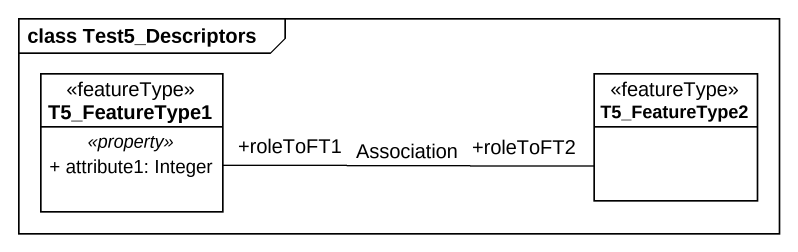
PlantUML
@startuml
mainframe class Test5_Descriptors
hide circle
hide empty members
skinparam classAttributeIconSize 0
class T5_FeatureType1 <<featureType>> {
  .. <<property>> ..
  + attribute1: Integer
}
class T5_FeatureType2 <<featureType>>
T5_FeatureType1 "+roleToFT1" -right- "+roleToFT2" T5_FeatureType2 : Association
@enduml
